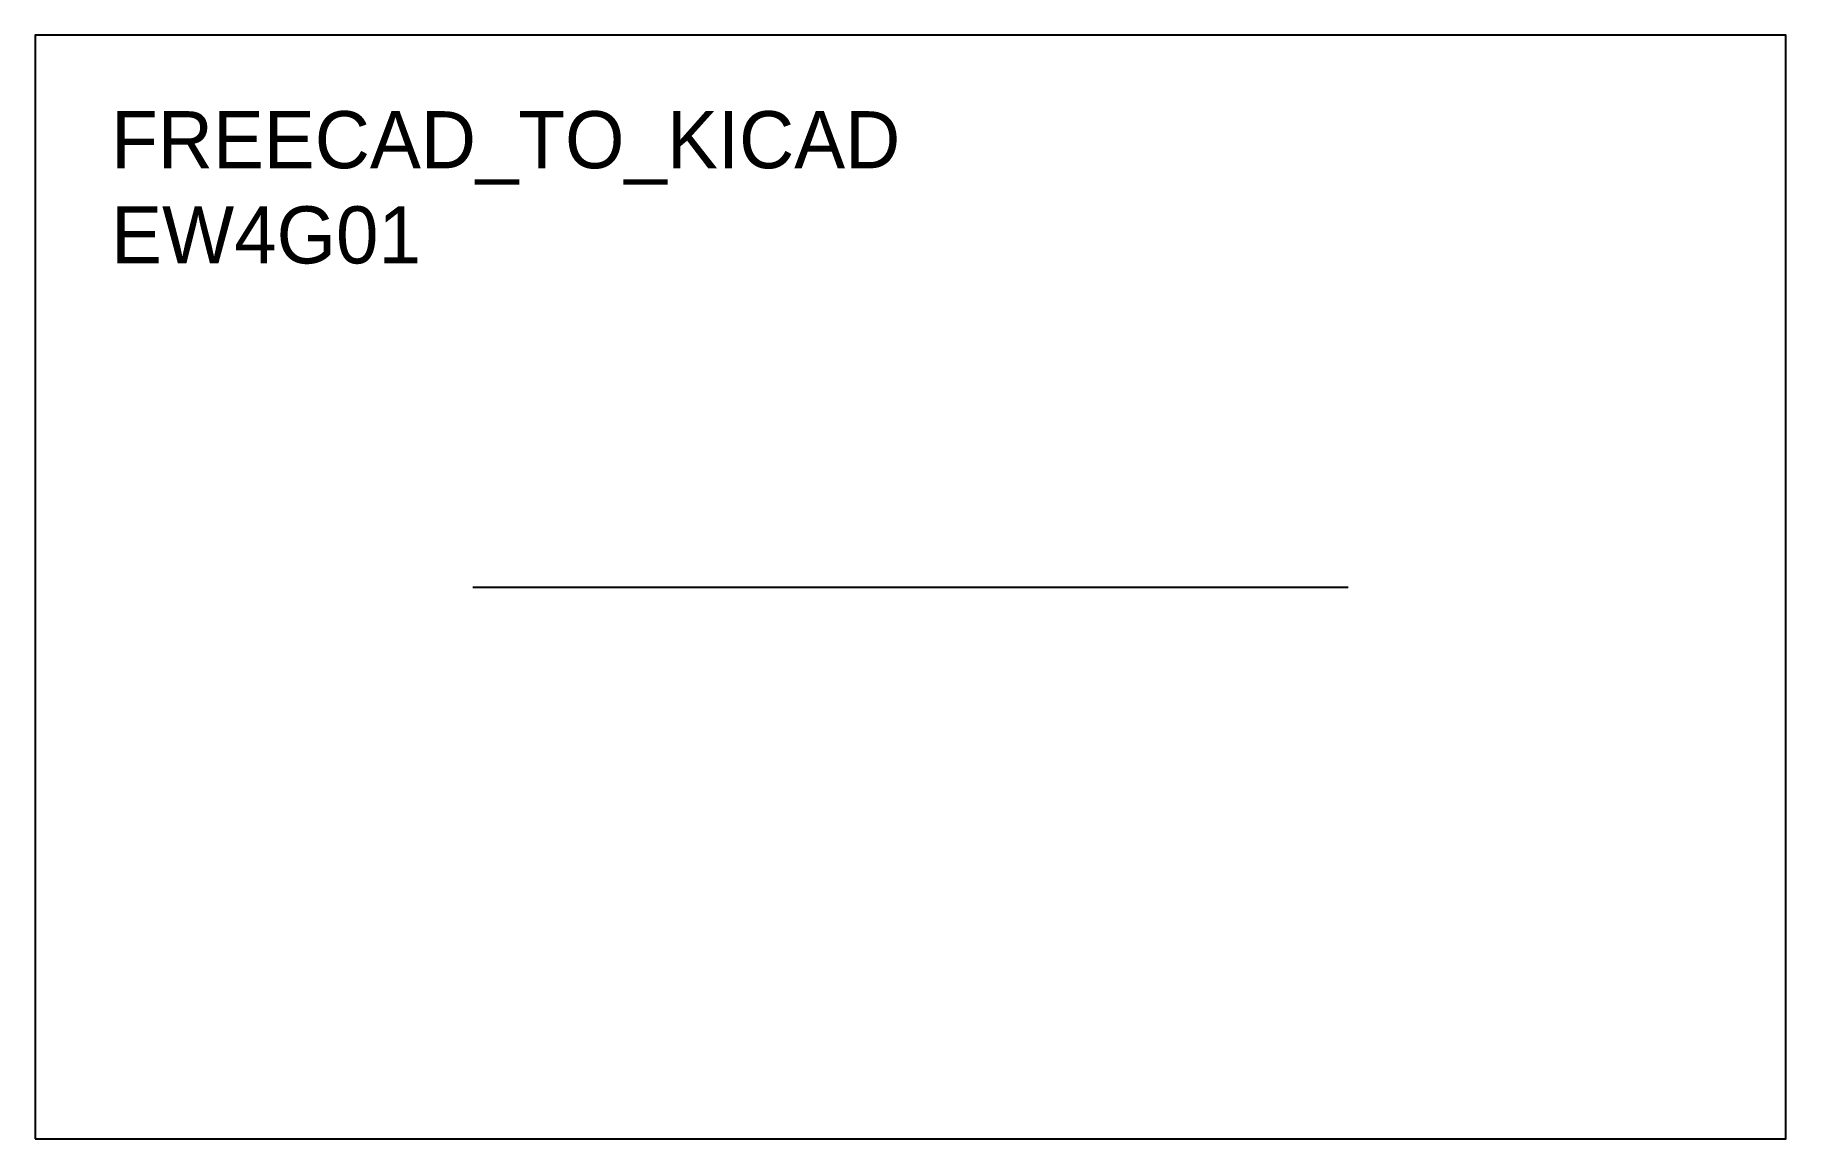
# Model space of a CAD drawing. Header units: metres. Extents: x 0 to 92, y 0 to 58.
import ezdxf

# ---------------------------------------------------------------- set-up
doc = ezdxf.new("R2010")
doc.units = ezdxf.units.M
doc.layers.add('FREECAD_HANDOFF', color=7, linetype='Continuous')
doc.layers.add('LABEL', color=7, linetype='Continuous')

msp = doc.modelspace()

# ---------------------------------------------------------------- linework, layer by layer
at = {"layer": 'FREECAD_HANDOFF'}
msp.add_line((23, 29), (69, 29), dxfattribs=at)
msp.add_lwpolyline([(0, 0), (92, 0), (92, 58), (0, 58)], close=True, dxfattribs=at)

# ---------------------------------------------------------------- texts
at = {"layer": 'LABEL'}
for s, p in [('FREECAD_TO_KICAD', (4, 51)), ('EW4G01', (4, 46))]:
    msp.add_text(s, height=3, dxfattribs=at).set_placement(p)

doc.saveas('drawing.dxf')
